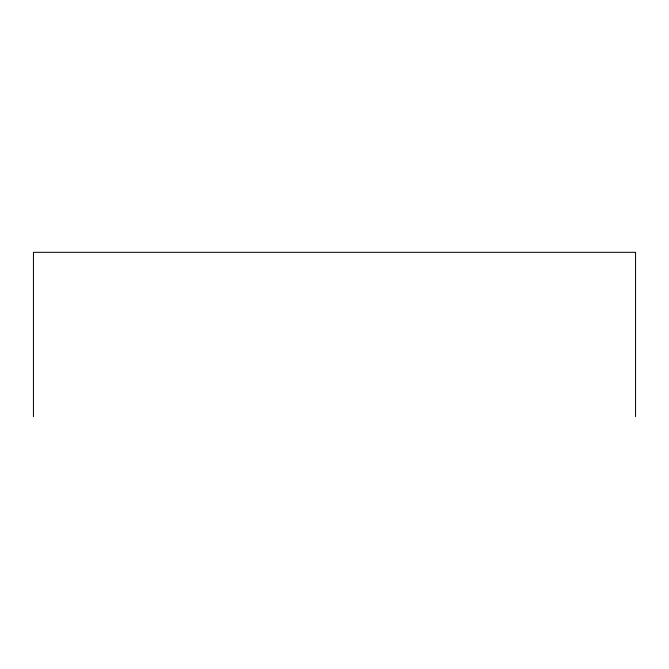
<?xml version="1.0" encoding="UTF-8"?>
<svg xmlns="http://www.w3.org/2000/svg" width="669" height="669" viewBox="0 0 669 669"><rect width="100%" height="100%" fill="white"/><g stroke="black" fill="none" stroke-linecap="round" stroke-linejoin="round"><path stroke-width="1" d="M635.55 416.67L635.55 252.33L33.45 252.33L33.45 416.67"/></g></svg>
